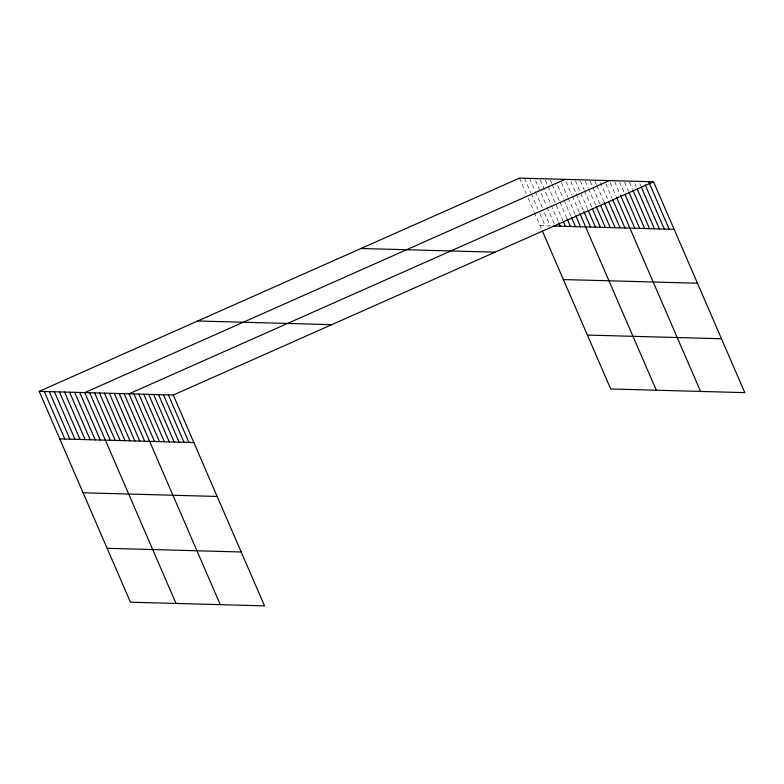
<?xml version="1.0" encoding="UTF-8"?>
<svg xmlns="http://www.w3.org/2000/svg" width="784" height="784" viewBox="0 0 784 784"><rect width="100%" height="100%" fill="white"/><g stroke="black" fill="none" stroke-linecap="round" stroke-linejoin="round"><path stroke-width="0.59" stroke-dasharray="3.92 2.94" d="M540.039 225.655L550.172 225.939L542.998 209.357M639.764 183.603L640.724 185.818M634.854 183.476L636.285 186.788M629.454 182.231L632.325 188.866M624.544 182.094L628.366 190.943M619.625 181.966L624.407 193.021M614.705 181.829L619.968 193.991M610.266 182.799L616.008 196.059M605.826 183.77L612.049 198.136M600.436 182.525L608.09 200.214M595.036 181.29L596.477 184.603M596.957 185.71L603.651 201.184M590.127 181.153L592.518 186.68M592.998 187.788L600.172 204.369M585.207 181.016L588.078 187.65M588.559 188.758L595.732 205.339M580.287 180.888L584.119 189.728M584.599 190.835L591.773 207.417M575.378 180.751L587.814 209.495M570.938 181.721L575.721 192.776M576.201 193.883L583.374 210.465M566.019 181.584L571.761 194.853M572.242 195.951L579.415 212.533M561.432 182.554L567.655 196.921M568.126 198.029L575.309 214.61M557.806 185.73L563.539 198.999M564.019 200.096L571.193 216.678M550.348 180.065L551.779 183.378M552.259 184.485L559.433 201.067M559.913 202.174L566.607 217.648M545.282 179.928L562.981 220.823M540.215 179.781L550.74 204.105M551.221 205.212L558.394 221.794M535.629 180.751L546.634 206.172M547.105 207.28L554.758 224.969M529.602 178.399L534.864 190.561M535.345 191.668L542.518 208.25M524.535 178.262L530.758 192.639M531.238 193.736L537.932 209.22M539.843 213.64L545.105 225.802M519.478 178.125L526.172 193.599M528.083 198.019L533.826 211.288M534.306 212.395L541.989 230.153"/><path stroke-width="1.18" d="M39.2 391.363L173.284 395.028L264.522 605.875L130.438 602.2L39.2 391.363L519.478 178.125L653.562 181.8L744.8 392.637L610.716 388.972L542.469 231.27M565.068 179.369L84.79 392.608L176.028 603.455M609.315 180.585L129.037 393.823L220.275 604.66M173.284 395.028L653.562 181.8M553.21 226.017L674.132 229.33M360.983 248.489L495.067 252.164M563.363 279.555L697.446 283.22M197.686 320.989L331.779 324.664M587.392 335.072L721.476 338.747M59.77 438.893L193.854 442.568M83.094 492.783L217.178 496.458M107.114 548.31L241.207 551.985M648.642 181.663L669.213 229.202M645.163 184.848L664.293 229.065M641.204 186.925L659.383 228.928M637.245 189.003L654.464 228.791M632.806 189.973L649.544 228.663M628.846 192.041L644.634 228.526M624.887 194.118L639.715 228.389M620.448 195.089L634.795 228.252M616.489 197.166L700.553 391.432M612.529 199.244L624.966 227.987M608.57 201.321L620.046 227.85M604.131 202.292L615.136 227.713M600.652 205.477L610.217 227.585M596.212 206.447L605.297 227.448M592.253 208.524L600.387 227.311M588.294 210.592L595.468 227.174M583.855 211.562L590.548 227.046M579.895 213.64L656.306 390.216M575.779 215.718L580.572 226.772M571.673 217.785L575.505 226.635M567.087 218.756L570.438 226.488M563.461 221.931L565.372 226.351M558.874 222.901L560.305 226.213M168.374 394.901L188.944 442.431M163.454 394.764L184.024 442.294M158.535 394.626L179.105 442.166M153.625 394.489L174.185 442.029M148.705 394.362L169.275 441.892M143.786 394.225L164.356 441.755M138.876 394.087L159.436 441.627M133.956 393.95L154.526 441.49M124.117 393.686L144.687 441.216M119.207 393.548L139.777 441.088M114.288 393.411L134.858 440.951M109.368 393.284L129.938 440.814M104.458 393.147L125.028 440.677M99.539 393.009L120.109 440.549M94.619 392.872L115.189 440.412M89.709 392.745L110.279 440.275M79.723 392.47L100.293 440M74.656 392.333L95.227 439.863M69.59 392.196L90.16 439.726M64.523 392.049L85.093 439.589M59.466 391.912L80.027 439.452M54.4 391.775L74.97 439.305M49.333 391.637L69.903 439.167M44.267 391.5L64.837 439.03"/></g></svg>
